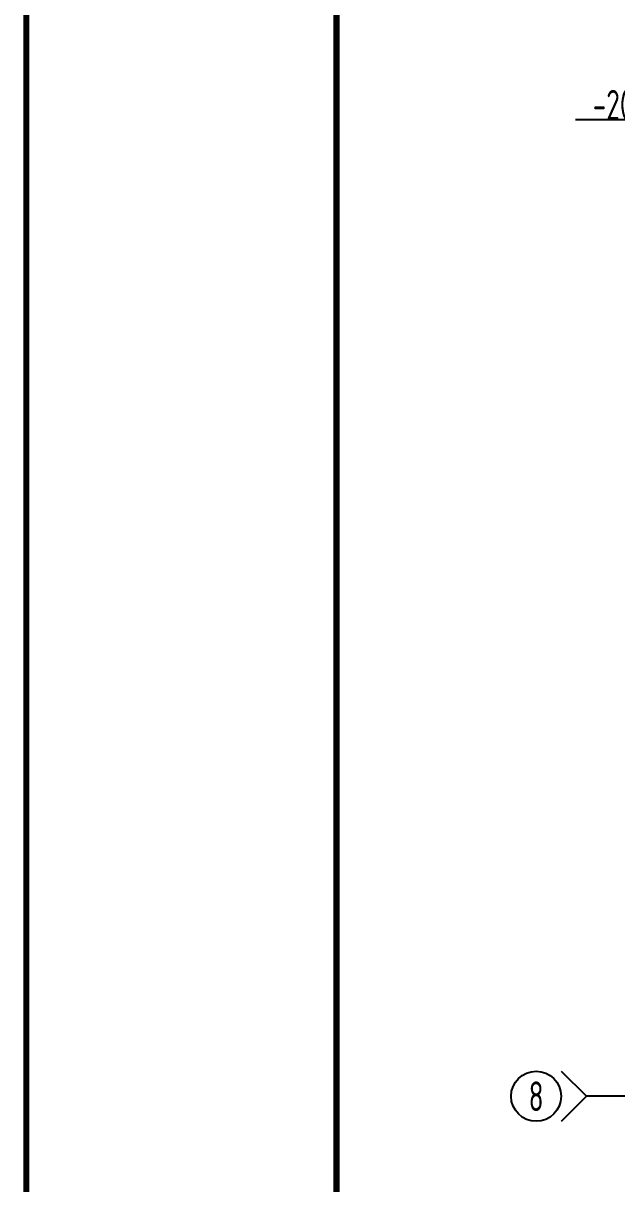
# Model space of a CAD drawing. Extents: x 31132 to 885236, y 345273 to 1212165.
# Drawn here: x 384012 to 389991, y 470328 to 482022 of the extents above; entities that cross this region are included whole.
import ezdxf
from ezdxf.enums import TextEntityAlignment as Align

# ---------------------------------------------------------------- set-up
doc = ezdxf.new("R2010")
doc.units = 0
doc.header["$LTSCALE"] = 1000
doc.layers.get('0').update_dxf_attribs({"linetype": 'CONTINUOUS'})
doc.layers.add('DIM', color=3, linetype='CONTINUOUS')
doc.layers.add('TK', color=4, linetype='CONTINUOUS')
doc.styles.add('StTextStyle', font='yjkeng.shx', dxfattribs={"width": 0.7, "height": 250, "bigfont": 'yjkchn.shx'})

# ---------------------------------------------------------------- blocks, each defined once
blk = doc.blocks.new('*D2464')
blk.add_lwpolyline([(60546.5, -11363.9, 0, 8, 0), (60516.9, -11390.8, 8, 8, 0)], format="xyseb")
for points in [[(60546.5, -11363.9), (60166.5, -11708.9)], [(60050.5, -11708.9), (60050.5, -11638.9), (60050.5, -11690.9), (60114.2, -11627.3)], [(59928.1, -11666.5), (59970.5, -11708.9), (59928.1, -11751.3)], [(60166.5, -11708.9), (59970.5, -11708.9)]]:
    blk.add_lwpolyline(points)
blk.add_circle((59886.1, -11708.9), 42)
blk.add_arc((60166.5, -11708.9), 35, 180, 42.2361)
at = {"style": 'StTextStyle', "width": 0.7}
blk.add_text('8', height=50, dxfattribs=at).set_placement((59886.1, -11708.9), align=Align.MIDDLE_CENTER)

msp = doc.modelspace()

# ---------------------------------------------------------------- linework, layer by layer
msp.add_lwpolyline([(391161.57, 481049.66), (389573.97, 481049.66)])
at = {"layer": 'TK', "const_width": 62.5}
for points in [[(384043.24, 458903.55), (384043.24, 496028.55), (436543.24, 496028.55), (436543.24, 458903.55)], [(387168.24, 459528.55), (387168.24, 495403.55), (435918.24, 495403.55), (435918.24, 459528.55)]]:
    msp.add_lwpolyline(points, close=True, dxfattribs=at)

# ---------------------------------------------------------------- block references
at = {"layer": 'DIM', "xscale": 6, "yscale": 6, "zscale": 6}
msp.add_blockref('*D2464', (29862.45, 541463.1), dxfattribs=at)

# ---------------------------------------------------------------- texts
at = {"style": 'StTextStyle', "width": 0.7}
msp.add_text('-20x70x70', height=300, dxfattribs=at).set_placement((390367.77, 481049.66), align=Align.CENTER)

doc.saveas('drawing.dxf')
